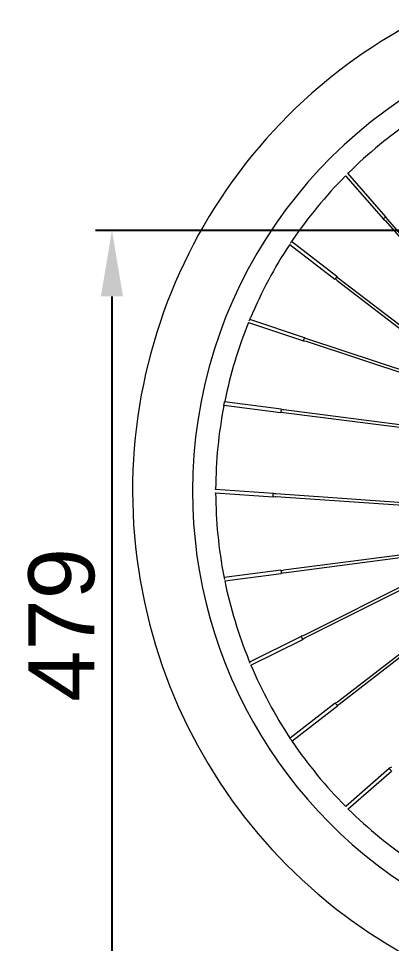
# Model space of a CAD drawing. Header units: millimetres. Extents: x -470 to 13540, y 264 to 3642.
# Drawn here: x 8640 to 8866, y 2651 to 3212 of the extents above; entities that cross this region are included whole.
import ezdxf

# ---------------------------------------------------------------- set-up
doc = ezdxf.new("R2010")
doc.units = ezdxf.units.MM
doc.layers.add('ZANO_R', color=7, linetype='Continuous', lineweight=0)
doc.layers.add('ZANO_W', color=1, linetype='Continuous', lineweight=0)
doc.styles.add('Arial', font='arial.ttf')
doc.styles.get("Standard").update_dxf_attribs({"font": 'ARIALUNI.TTF'})
doc.dimstyles.new('pl i ang', dxfattribs={"dimtxt": 50, "dimasz": 50, "dimexe": 1.25, "dimexo": 0.625, "dimgap": 10, "dimtad": 1, "dimtoh": 1, "dimtxsty": 'Standard', "dimcen": 2.5, "dimclrd": 1, "dimclre": 1, "dimclrt": 1, "dimadec": 0, "dimazin": 0, "dimtfac": 1, "dimtmove": 0, "dimatfit": 3, "dimfxl": 1, "dimarcsym": 1})

# ---------------------------------------------------------------- blocks, each defined once
blk = doc.blocks.new('*D479')
at = {"layer": 'ZANO_W', "color": 1, "lineweight": -2}
for p, q in [((9201.16, 3083.63), (8686.68, 3083.63)), ((8696.68, 3043.63), (8696.68, 2645.04)), ((9089.88, 2605.04), (8686.68, 2605.04))]:
    blk.add_line(p, q, dxfattribs=at)
at = {"layer": 'ZANO_W', "color": 1}
for points in [[(8703.35, 3043.63), (8690.01, 3043.63), (8696.68, 3083.63)], [(8690.01, 2645.04), (8703.35, 2645.04), (8696.68, 2605.04)]]:
    blk.add_solid(points, dxfattribs=at)
at = {"layer": 'ZANO_W', "color": 1, "insert": (8666.26, 2844.34), "char_height": 40, "attachment_point": 5, "rotation": 90, "style": 'Arial'}
blk.add_mtext('479', dxfattribs=at)

msp = doc.modelspace()

# ---------------------------------------------------------------- linework, layer by layer
at = {"layer": 'ZANO_R'}
for p, q in [((8838.37, 3116.86), (8861.33, 3090.52)), ((8862.86, 3091.85), (8839.81, 3118.3)), ((8862.56, 3089.49), (8969.78, 2966.46)), ((8972.62, 2965.51), (8863.71, 3090.49)), ((8833.08, 3055.7), (8805.58, 3076.85)), ((8804.48, 3075.14), (8831.84, 3054.09)), ((8833.24, 3053.34), (8928.32, 2980.21)), ((8932.71, 2978.75), (8834.17, 3054.55)), ((8779.52, 3027.7), (8812.83, 3016.65)), ((8813.47, 3018.58), (8780.25, 3029.59)), ((8814.41, 3016.39), (8982.37, 2960.67)), ((8982.85, 2962.12), (8814.89, 3017.84)), ((8764.62, 2977.66), (8799.11, 2973.22)), ((8799.37, 2975.24), (8765.02, 2979.66)), ((8977.24, 2952.08), (8800.9, 2974.78)), ((8800.7, 2973.27), (8977.05, 2950.57)), ((8794.57, 2924.12), (8759.57, 2926.52)), ((8759.57, 2924.48), (8794.43, 2922.09)), ((8796.03, 2922.23), (8958.84, 2911.05)), ((8961.52, 2912.39), (8796.13, 2923.75)), ((8971.15, 2917.22), (8812.99, 2837.86)), ((8813.67, 2836.5), (8971.83, 2915.86)), ((8974.29, 2906.16), (8833.54, 2797.52)), ((8834.47, 2796.31), (8975.22, 2904.95)), ((8923.94, 2893.53), (8800.66, 2877.45)), ((8800.86, 2875.94), (8919.8, 2891.46)), ((8799.07, 2877.5), (8764.67, 2873.01)), ((8765.11, 2871.02), (8799.34, 2875.48)), ((8811.46, 2837.38), (8780.18, 2821.68)), ((8781, 2819.82), (8812.37, 2835.56)), ((8832.14, 2796.76), (8804.72, 2775.6)), ((8805.84, 2773.89), (8833.38, 2795.15)), ((8864.89, 2757.22), (8838.44, 2734.17)), ((8839.88, 2732.73), (8866.22, 2755.68))]:
    msp.add_line(p, q, dxfattribs=at)
at = {"layer": 'ZANO_R', "flags": 128}
for points in [[(8838.24, 3116.71), (8838.28, 3116.76), (8838.37, 3116.86)], [(8839.81, 3118.31), (8839.93, 3118.42), (8840.03, 3118.5), (8840.02, 3118.49)], [(8861.33, 3090.52), (8862.26, 3089.81), (8862.53, 3089.47)], [(8863.74, 3090.52), (8863.18, 3091.22), (8862.89, 3091.86)], [(8804.98, 3075.94), (8805.16, 3076.23), (8805.4, 3076.58), (8805.63, 3076.92), (8805.83, 3077.2), (8805.98, 3077.4), (8806.06, 3077.5), (8806.05, 3077.49)], [(8779.98, 3028.89), (8779.98, 3028.9), (8780.12, 3029.27), (8780.28, 3029.67), (8780.45, 3030.04), (8780.59, 3030.35), (8780.69, 3030.56), (8780.74, 3030.66), (8780.74, 3030.65)], [(8812.84, 3016.61), (8813.34, 3016.62), (8814.41, 3016.38)], [(8814.9, 3017.84), (8813.8, 3018.35), (8813.49, 3018.6)], [(8764.55, 2977.3), (8764.56, 2977.35), (8764.59, 2977.55), (8764.63, 2977.86), (8764.7, 2978.24), (8764.78, 2978.66), (8764.87, 2979.06), (8764.95, 2979.4), (8765.01, 2979.65), (8765.05, 2979.77), (8765.04, 2979.77)], [(8800.9, 2974.82), (8800.39, 2974.87), (8799.39, 2975.24)], [(8799.13, 2973.19), (8799.98, 2973.31), (8800.7, 2973.24)], [(8759.56, 2926.52), (8759.56, 2926.54), (8759.58, 2926.75), (8759.58, 2926.82), (8759.58, 2926.75), (8759.58, 2926.75)], [(8759.58, 2924.29), (8759.58, 2924.29), (8759.57, 2924.4), (8759.57, 2924.48)], [(8794.43, 2922.09), (8794.43, 2922.09), (8794.41, 2922.17), (8794.41, 2922.39), (8794.42, 2922.72), (8794.44, 2923.11), (8794.47, 2923.49), (8794.51, 2923.82), (8794.54, 2924.04), (8794.57, 2924.12), (8794.57, 2924.11)], [(8796.14, 2923.79), (8795.24, 2923.89), (8794.58, 2924.14)], [(8794.43, 2922.09), (8795.59, 2922.24), (8796.02, 2922.2)], [(8812.99, 2837.87), (8811.85, 2837.45), (8811.46, 2837.4)], [(8812.4, 2835.54), (8812.75, 2835.9), (8813.68, 2836.49)], [(8780.48, 2820.99), (8780.33, 2821.33), (8780.17, 2821.72), (8780.02, 2822.1), (8779.89, 2822.43), (8779.81, 2822.66), (8779.77, 2822.77), (8779.78, 2822.77)], [(8833.51, 2797.55), (8833.11, 2797.23), (8832.14, 2796.78)], [(8833.41, 2795.14), (8833.93, 2795.83), (8834.49, 2796.29)], [(8806.01, 2773.66), (8806.06, 2773.59), (8806.02, 2773.64), (8805.9, 2773.8), (8805.72, 2774.06), (8805.49, 2774.37), (8805.25, 2774.73), (8805.03, 2775.07), (8804.85, 2775.37), (8804.72, 2775.59), (8804.66, 2775.7), (8804.66, 2775.69)], [(8866.23, 2758.09), (8865.52, 2757.54), (8864.88, 2757.25)], [(8866.22, 2755.69), (8866.22, 2755.68), (8866.16, 2755.73), (8866, 2755.88), (8865.77, 2756.12), (8865.51, 2756.41), (8865.26, 2756.71), (8865.05, 2756.97), (8864.92, 2757.14), (8864.89, 2757.22), (8864.89, 2757.22)], [(8840.02, 2732.6), (8840, 2732.62), (8839.87, 2732.74)]]:
    msp.add_lwpolyline(points, dxfattribs=at)
at = {"layer": 'ZANO_R'}
for centre, radius, start, end in [((9031.19, 2925.55), 322, 40.0607, 264.4729), ((9031.19, 2925.55), 285.67, 41.8619, 180), ((9031.19, 2925.55), 271.61, 124.0146, 134.7357), ((9031.19, 2925.55), 271.61, 135.2672, 145.9858), ((8865.44, 3087.35), 5.19, 119.7817, 142.3384), ((9031.19, 2925.55), 271.61, 146.5823, 157.235), ((8830.37, 3056.51), 2.83, 301.3876, 343.4767), ((8831.17, 3051.27), 2.89, 44.8824, 76.4054), ((8835.7, 3057.13), 2.97, 208.89, 239.3944), ((9031.19, 2925.55), 271.61, 157.9088, 168.4856), ((8815.74, 3016.44), 2.92, 155.8301, 175.9343), ((8815.32, 3017.26), 2.27, 144.3948, 170.3589), ((9031.19, 2925.55), 271.61, 169.0167, 179.7325), ((8797.45, 2974.71), 1.99, 345.4677, 15.3184), ((8797.39, 2974.22), 1.99, 330.0088, 359.855), ((9031.19, 2925.55), 285.67, 180, 304.9163), ((9031.19, 2925.55), 271.61, 180.2646, 190.9836), ((8782.81, 2876.16), 18.4, 187.3648, 193.2567), ((8797.02, 2876.2), 2.43, 342.6768, 32.1883), ((8799.92, 2880.37), 2.98, 253.9389, 284.3506), ((8800.85, 2873.02), 2.89, 89.8608, 121.4262), ((9031.19, 2925.55), 271.61, 191.5823, 202.2357), ((8813.71, 2837.75), 2.27, 189.4412, 215.3244), ((8814.58, 2837.47), 2.92, 200.8347, 220.9258), ((9031.19, 2925.55), 271.61, 202.9088, 213.4858), ((8831.15, 2795.03), 1.99, 30.4745, 60.3162), ((8831.46, 2794.64), 1.99, 15.0156, 44.854), ((9031.19, 2925.55), 271.61, 214.0172, 224.7359), ((8844.3, 2739.57), 7.97, 220.6478, 222.8439), ((9031.19, 2925.55), 271.61, 225.2655, 235.9859)]:
    msp.add_arc(centre, radius, start, end, dxfattribs=at)

# ---------------------------------------------------------------- dimensions: what is measured, and where the dimension line sits
at = {"layer": 'ZANO_W'}
dim = msp.add_linear_dim(base=(8696.68, 2605.04), p1=(9211.16, 3083.63), p2=(9099.88, 2605.04), angle=90, dimstyle='pl i ang', override={"dimtxt": 40, "dimasz": 40, "dimexe": 10, "dimexo": 10, "dimtoh": 0, "dimdec": 0, "dimtxsty": 'Arial', "dimtdec": 0, "dimtmove": 1}, dxfattribs=at)
dim.commit()
dim.dimension.update_dxf_attribs({"geometry": '*D479', "text_midpoint": (8666.26, 2844.34)})

doc.saveas('drawing.dxf')
